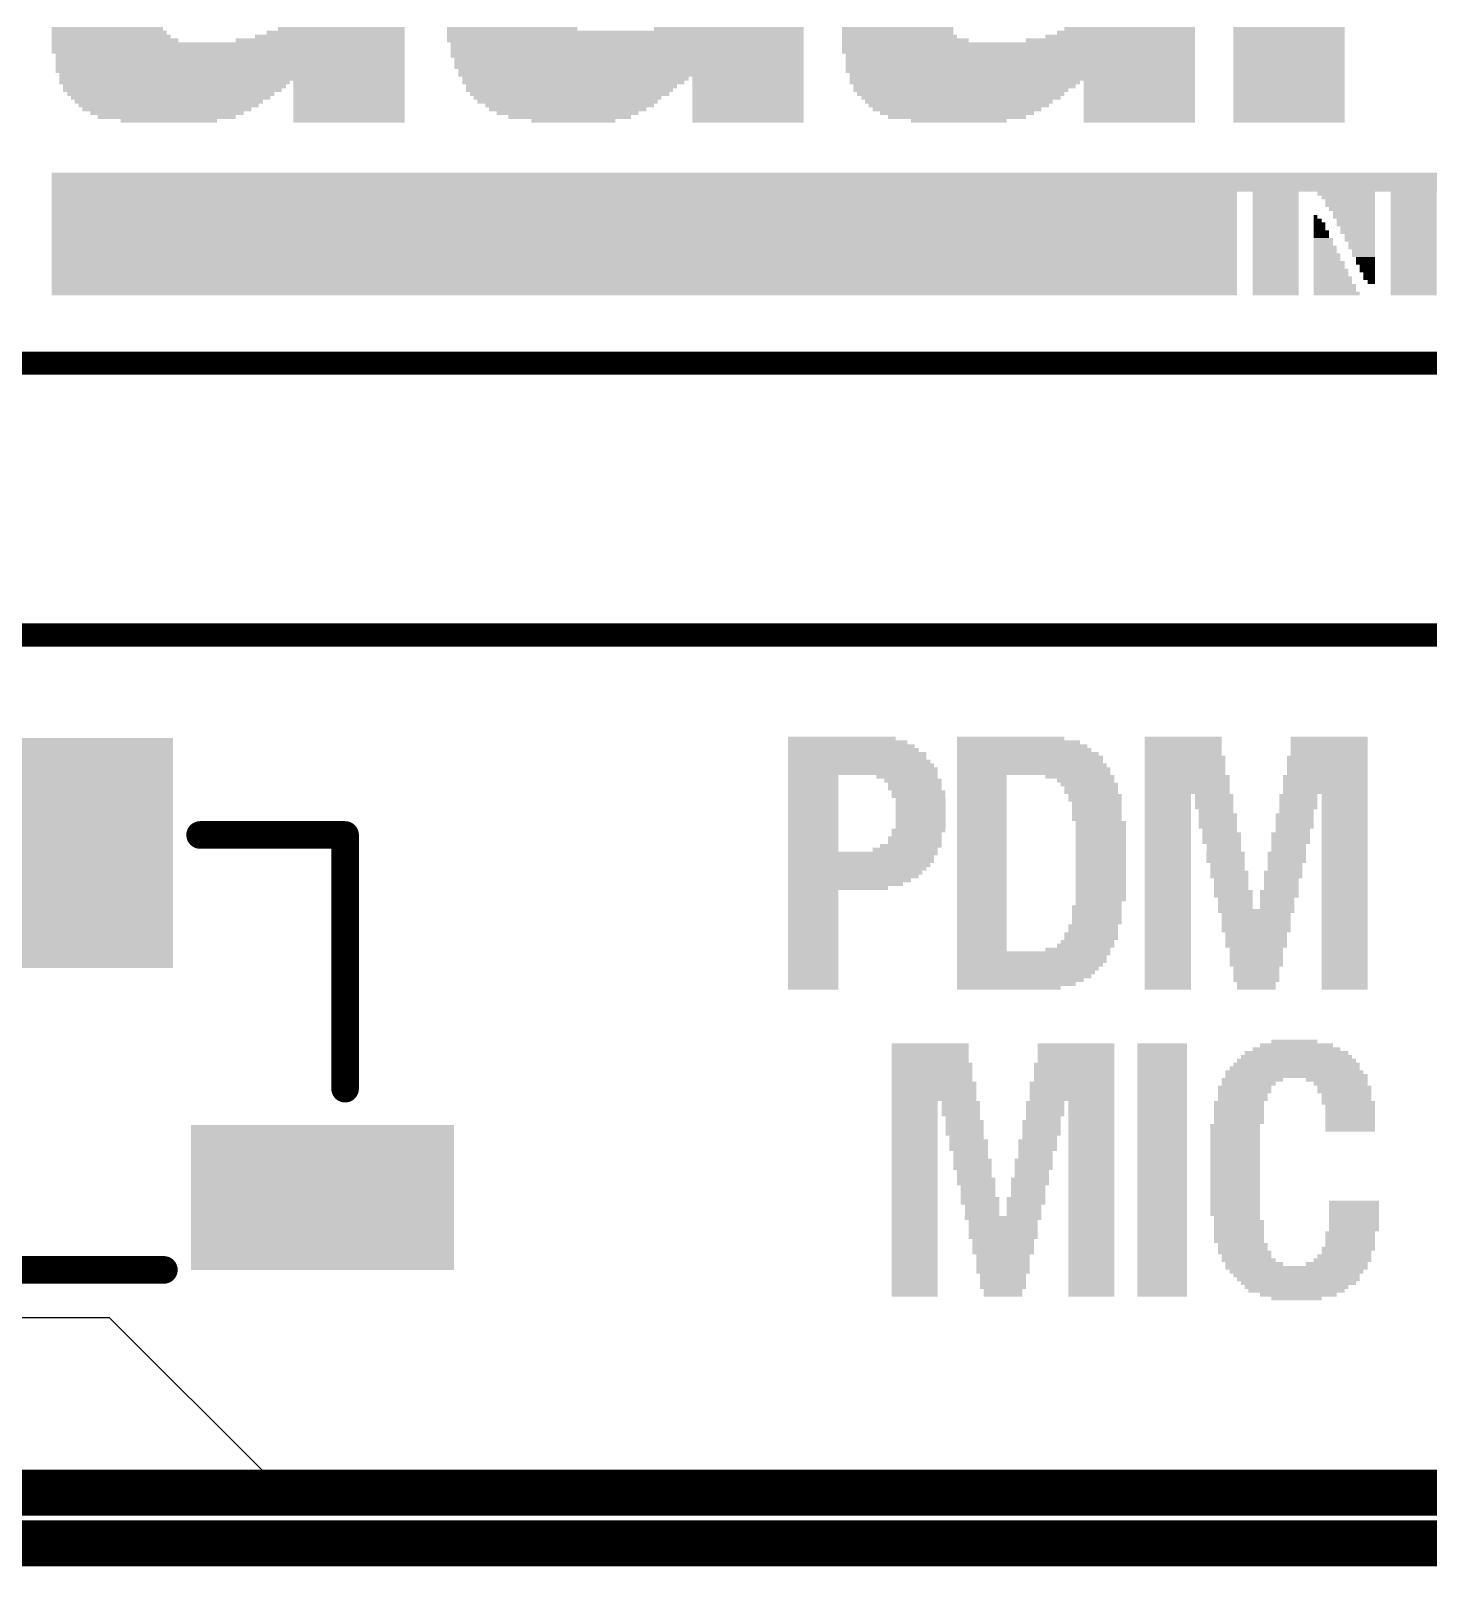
# Model space of a CAD drawing. Extents: x -59 to 59, y -28 to 22.
# Drawn here: x 29.87 to 37.58, y -28.42 to -19.95 of the extents above; entities that cross this region are included whole.
import ezdxf

# ---------------------------------------------------------------- set-up
doc = ezdxf.new("R2010")
doc.units = 0
for name, color, linetype in [('1', 12, 'CONTINUOUS'), ('16', 5, 'CONTINUOUS'), ('20', 4, 'CONTINUOUS'), ('200', 132, 'CONTINUOUS'), ('21', 40, 'CONTINUOUS'), ('22', 6, 'CONTINUOUS')]:
    doc.layers.add(name, color=color, linetype=linetype)

# ---------------------------------------------------------------- blocks, each defined once
blk = doc.blocks.new('RECT')
blk.add_solid([(-0.5, -0.5), (0.5, -0.5), (-0.5, 0.5), (0.5, 0.5)])

msp = doc.modelspace()

# ---------------------------------------------------------------- linework, layer by layer
at = {"layer": '1', "const_width": 0.254}
msp.add_lwpolyline([(48.3964, -28.2956), (17.3576, -28.2956)], dxfattribs=at)
at = {"layer": '16', "const_width": 0.254}
msp.add_lwpolyline([(48.6758, -28.0162), (17.0782, -28.0162)], dxfattribs=at)
at = {"layer": '20'}
for p, q in [((30.3022, -27.051), (25.908, -27.051)), ((31.1912, -27.94), (30.3022, -27.051)), ((46.228, -27.94), (31.1912, -27.94))]:
    msp.add_line(p, q, dxfattribs=at)
at = {"layer": '21', "const_width": 0.1524}
for points in [[(30.8018, -24.3873), (31.6018, -24.3873)], [(31.6018, -24.3873), (31.6018, -25.7873)], [(29.6018, -26.7873), (30.6018, -26.7873)]]:
    msp.add_lwpolyline(points, dxfattribs=at)
at = {"layer": '21', "const_width": 0.0762}
for points in [[(30.8018, -24.3492, 1), (30.8018, -24.4254)], [(31.6399, -24.3873, 1), (31.5637, -24.3873)], [(31.6018, -24.4254, 1), (31.6018, -24.3492)], [(31.5637, -25.7873, 1), (31.6399, -25.7873)], [(30.6018, -26.8254, 1), (30.6018, -26.7492)]]:
    msp.add_lwpolyline(points, format="xyb", dxfattribs=at)
at = {"layer": '22', "const_width": 0.127}
for points in [[(18.1975, -21.784), (45.3975, -21.784)], [(16.0375, -23.284), (47.5575, -23.284)]]:
    msp.add_lwpolyline(points, dxfattribs=at)

# ---------------------------------------------------------------- block references
at = {"layer": '1'}
for p, xscale, yscale, rotation in [((30.2018, -24.4873), 1.27, 0.9, 90), ((31.4768, -26.3873), 1.45, 0.8, 180)]:
    msp.add_blockref('RECT', p, dxfattribs=dict(at, xscale=xscale, yscale=yscale, rotation=rotation))
at = {"layer": '200'}
for p, xscale, yscale in [((30.3314, -20.0025), 0.6985, 0.0213), ((30.2895, -19.939), 0.6147, 0.0213), ((30.2997, -19.9602), 0.635, 0.0211), ((30.3111, -19.9813), 0.6579, 0.0211), ((31.4642, -20.0025), 0.9322, 0.0213), ((31.5176, -19.9813), 0.8255, 0.0211), ((31.5493, -19.9602), 0.762, 0.0211), ((31.5811, -19.939), 0.6985, 0.0213), ((32.5234, -19.939), 0.7188, 0.0213), ((33.1483, -19.9602), 1.9685, 0.0211), ((33.1483, -19.9813), 1.9685, 0.0211), ((33.1483, -20.0025), 1.9685, 0.0213), ((33.7198, -19.939), 0.8255, 0.0213), ((34.6608, -19.9813), 0.635, 0.0211), ((34.6507, -19.939), 0.6147, 0.0213), ((34.6507, -19.9602), 0.6147, 0.0211), ((34.6926, -20.0025), 0.6985, 0.0213), ((35.8254, -20.0025), 0.9322, 0.0213), ((35.8788, -19.9813), 0.8255, 0.0211), ((35.9105, -19.9602), 0.762, 0.0211), ((35.9308, -19.939), 0.7214, 0.0213), ((36.8097, -19.939), 0.6147, 0.0213), ((36.8097, -19.9602), 0.6147, 0.0211), ((36.8097, -19.9813), 0.6147, 0.0211), ((36.8097, -20.0025), 0.6147, 0.0213), ((30.9563, -20.0237), 1.9482, 0.0211), ((30.9563, -20.0448), 1.9482, 0.0211), ((30.9563, -20.066), 1.9482, 0.0213), ((30.9677, -20.0872), 1.9253, 0.0211), ((33.1584, -20.0237), 1.9482, 0.0211), ((33.1584, -20.0448), 1.9482, 0.0211), ((33.1584, -20.066), 1.9482, 0.0213), ((33.1584, -20.0872), 1.9482, 0.0211), ((35.3174, -20.0237), 1.9482, 0.0211), ((35.3174, -20.0448), 1.9482, 0.0211), ((35.3174, -20.066), 1.9482, 0.0213), ((35.3276, -20.0872), 1.9279, 0.0211), ((36.8097, -20.0237), 0.6147, 0.0211), ((36.8097, -20.0448), 0.6147, 0.0211), ((36.8097, -20.066), 0.6147, 0.0213), ((36.8097, -20.0872), 0.6147, 0.0211), ((30.9677, -20.1083), 1.9253, 0.0211), ((30.9677, -20.1295), 1.9253, 0.0213), ((30.9677, -20.1507), 1.9253, 0.0211), ((30.9677, -20.1718), 1.9253, 0.0211), ((33.1686, -20.1083), 1.9279, 0.0211), ((33.1686, -20.1295), 1.9279, 0.0213), ((33.1686, -20.1507), 1.9279, 0.0211), ((33.18, -20.1718), 1.905, 0.0211), ((35.3276, -20.1083), 1.9279, 0.0211), ((35.3276, -20.1295), 1.9279, 0.0213), ((35.3276, -20.1507), 1.9279, 0.0211), ((35.3276, -20.1718), 1.9279, 0.0211), ((36.8097, -20.1083), 0.6147, 0.0211), ((36.8097, -20.1295), 0.6147, 0.0213), ((36.8097, -20.1507), 0.6147, 0.0211), ((36.8097, -20.1718), 0.6147, 0.0211), ((30.9778, -20.193), 1.905, 0.0213), ((30.9778, -20.2142), 1.905, 0.0211), ((30.6603, -20.2353), 1.27, 0.0211), ((30.6603, -20.2565), 1.2294, 0.0213), ((31.623, -20.2353), 0.6147, 0.0211), ((31.623, -20.2565), 0.6147, 0.0213), ((33.18, -20.193), 1.905, 0.0213), ((32.8727, -20.2142), 1.2497, 0.0211), ((32.8612, -20.2353), 1.2268, 0.0211), ((32.8511, -20.2565), 1.1659, 0.0213), ((33.8252, -20.2142), 0.6147, 0.0211), ((33.8252, -20.2353), 0.6147, 0.0211), ((33.8252, -20.2565), 0.6147, 0.0213), ((35.339, -20.193), 1.905, 0.0213), ((35.339, -20.2142), 1.905, 0.0211), ((35.0215, -20.2353), 1.27, 0.0211), ((35.0203, -20.2565), 1.2268, 0.0213), ((35.9842, -20.2353), 0.6147, 0.0211), ((35.9842, -20.2565), 0.6147, 0.0213), ((36.8097, -20.193), 0.6147, 0.0213), ((36.8097, -20.2142), 0.6147, 0.0211), ((36.8097, -20.2353), 0.6147, 0.0211), ((36.8097, -20.2565), 0.6147, 0.0213), ((30.6489, -20.2777), 1.2065, 0.0211), ((30.64, -20.2988), 1.143, 0.0211), ((30.6388, -20.32), 1.0998, 0.0213), ((30.6286, -20.3412), 1.0389, 0.0211), ((31.623, -20.2777), 0.6147, 0.0211), ((31.623, -20.2988), 0.6147, 0.0211), ((31.623, -20.32), 0.6147, 0.0213), ((31.623, -20.3412), 0.6147, 0.0211), ((32.8397, -20.2777), 1.143, 0.0211), ((32.8409, -20.2988), 1.0998, 0.0211), ((32.8295, -20.32), 1.0363, 0.0213), ((32.8295, -20.3412), 0.9957, 0.0211), ((33.8252, -20.2777), 0.6147, 0.0211), ((33.8252, -20.2988), 0.6147, 0.0211), ((33.8252, -20.32), 0.6147, 0.0213), ((33.8252, -20.3412), 0.6147, 0.0211), ((34.9999, -20.2777), 1.1862, 0.0211), ((34.9987, -20.2988), 1.143, 0.0211), ((34.9999, -20.32), 1.0998, 0.0213), ((34.9885, -20.3412), 1.0363, 0.0211), ((35.9842, -20.2777), 0.6147, 0.0211), ((35.9842, -20.2988), 0.6147, 0.0211), ((35.9842, -20.32), 0.6147, 0.0213), ((35.9842, -20.3412), 0.6147, 0.0211), ((36.8097, -20.2777), 0.6147, 0.0211), ((36.8097, -20.2988), 0.6147, 0.0211), ((36.8097, -20.32), 0.6147, 0.0213), ((36.8097, -20.3412), 0.6147, 0.0211), ((30.6286, -20.3623), 0.9931, 0.0211), ((30.6184, -20.3835), 0.9322, 0.0213), ((30.6184, -20.4047), 0.8458, 0.0211), ((30.6172, -20.4258), 0.762, 0.0211), ((31.623, -20.3623), 0.6147, 0.0211), ((31.623, -20.3835), 0.6147, 0.0213), ((31.623, -20.4047), 0.6147, 0.0211), ((31.623, -20.4258), 0.6147, 0.0211), ((32.8409, -20.3623), 0.9322, 0.0211), ((32.8295, -20.3835), 0.8687, 0.0213), ((32.8295, -20.4047), 0.7823, 0.0211), ((32.8409, -20.4258), 0.6782, 0.0211), ((33.8252, -20.3623), 0.6147, 0.0211), ((33.8252, -20.3835), 0.6147, 0.0213), ((33.8252, -20.4047), 0.6147, 0.0211), ((33.8252, -20.4258), 0.6147, 0.0211), ((34.9885, -20.3623), 0.9957, 0.0211), ((34.9783, -20.3835), 0.9296, 0.0213), ((34.9783, -20.4047), 0.8484, 0.0211), ((34.9783, -20.4258), 0.762, 0.0211), ((35.9842, -20.3623), 0.6147, 0.0211), ((35.9842, -20.3835), 0.6147, 0.0213), ((35.9842, -20.4047), 0.6147, 0.0211), ((35.9842, -20.4258), 0.6147, 0.0211), ((36.8097, -20.3623), 0.6147, 0.0211), ((36.8097, -20.3835), 0.6147, 0.0213), ((36.8097, -20.4047), 0.6147, 0.0211), ((36.8097, -20.4258), 0.6147, 0.0211), ((30.6286, -20.447), 0.5309, 0.0213), ((31.623, -20.447), 0.6147, 0.0213), ((32.8612, -20.447), 0.4648, 0.0213), ((33.8252, -20.447), 0.6147, 0.0213), ((34.9885, -20.447), 0.5283, 0.0213), ((35.9842, -20.447), 0.6147, 0.0213), ((36.8097, -20.447), 0.6147, 0.0213), ((36.6611, -20.7433), 13.3579, 0.0211), ((36.6611, -20.7645), 13.3579, 0.0213), ((36.6611, -20.7857), 13.3579, 0.0211), ((36.6611, -20.8068), 13.3579, 0.0211), ((36.6611, -20.828), 13.3579, 0.0213), ((33.2524, -20.8492), 6.5405, 0.0211), ((36.736, -20.8492), 0.254, 0.0211), ((37.1259, -20.8492), 0.3175, 0.0211), ((37.498, -20.8492), 0.254, 0.0211), ((33.2524, -20.8703), 6.5405, 0.0211), ((33.2524, -20.8915), 6.5405, 0.0213), ((33.2524, -20.9127), 6.5405, 0.0211), ((33.2524, -20.9338), 6.5405, 0.0211), ((36.736, -20.8703), 0.254, 0.0211), ((36.736, -20.8915), 0.254, 0.0213), ((36.736, -20.9127), 0.254, 0.0211), ((36.736, -20.9338), 0.254, 0.0211), ((37.1373, -20.8703), 0.2946, 0.0211), ((37.1475, -20.8915), 0.2743, 0.0213), ((37.1475, -20.9127), 0.2743, 0.0211), ((37.1577, -20.9338), 0.254, 0.0211), ((37.498, -20.8703), 0.254, 0.0211), ((37.498, -20.8915), 0.254, 0.0213), ((37.498, -20.9127), 0.254, 0.0211), ((37.498, -20.9338), 0.254, 0.0211), ((33.2524, -20.955), 6.5405, 0.0213), ((33.2524, -20.9762), 6.5405, 0.0211), ((33.2524, -20.9973), 6.5405, 0.0211), ((33.2524, -21.0185), 6.5405, 0.0213), ((36.736, -20.955), 0.254, 0.0213), ((36.736, -20.9762), 0.254, 0.0211), ((36.736, -20.9973), 0.254, 0.0211), ((36.736, -21.0185), 0.254, 0.0213), ((36.957, -20.9762), 0.0203, 0.0211), ((36.9684, -20.9973), 0.0432, 0.0211), ((36.9786, -21.0185), 0.0635, 0.0213), ((37.1691, -20.955), 0.2311, 0.0213), ((37.1691, -20.9762), 0.2311, 0.0211), ((37.1793, -20.9973), 0.2108, 0.0211), ((37.1793, -21.0185), 0.2108, 0.0213), ((37.498, -20.955), 0.254, 0.0213), ((37.498, -20.9762), 0.254, 0.0211), ((37.498, -20.9973), 0.254, 0.0211), ((37.498, -21.0185), 0.254, 0.0213), ((33.2524, -21.0397), 6.5405, 0.0211), ((33.2524, -21.0608), 6.5405, 0.0211), ((33.2524, -21.082), 6.5405, 0.0213), ((33.2524, -21.1032), 6.5405, 0.0211), ((36.736, -21.0397), 0.254, 0.0211), ((36.736, -21.0608), 0.254, 0.0211), ((36.736, -21.082), 0.254, 0.0213), ((36.736, -21.1032), 0.254, 0.0211), ((36.9786, -21.0397), 0.0635, 0.0211), ((37.0002, -21.1032), 0.1067, 0.0211), ((36.9888, -21.0608), 0.0838, 0.0211), ((36.9888, -21.082), 0.0838, 0.0213), ((37.1894, -21.0397), 0.1905, 0.0211), ((37.1894, -21.0608), 0.1905, 0.0211), ((37.2008, -21.082), 0.1676, 0.0213), ((37.2008, -21.1032), 0.1676, 0.0211), ((37.498, -21.0397), 0.254, 0.0211), ((37.498, -21.0608), 0.254, 0.0211), ((37.498, -21.082), 0.254, 0.0213), ((37.498, -21.1032), 0.254, 0.0211), ((33.2524, -21.1243), 6.5405, 0.0211), ((33.2524, -21.1455), 6.5405, 0.0213), ((33.2524, -21.1667), 6.5405, 0.0211), ((33.2524, -21.1878), 6.5405, 0.0211), ((36.736, -21.1243), 0.254, 0.0211), ((36.736, -21.1455), 0.254, 0.0213), ((36.736, -21.1667), 0.254, 0.0211), ((36.736, -21.1878), 0.254, 0.0211), ((37.0002, -21.1243), 0.1067, 0.0211), ((37.0103, -21.1455), 0.127, 0.0213), ((37.0103, -21.1667), 0.127, 0.0211), ((37.0205, -21.1878), 0.1473, 0.0211), ((37.211, -21.1243), 0.1473, 0.0211), ((37.211, -21.1455), 0.1473, 0.0213), ((37.2212, -21.1667), 0.127, 0.0211), ((37.2212, -21.1878), 0.127, 0.0211), ((37.498, -21.1243), 0.254, 0.0211), ((37.498, -21.1455), 0.254, 0.0213), ((37.498, -21.1667), 0.254, 0.0211), ((37.498, -21.1878), 0.254, 0.0211), ((33.2524, -21.209), 6.5405, 0.0213), ((33.2524, -21.2302), 6.5405, 0.0211), ((33.2524, -21.2513), 6.5405, 0.0211), ((33.2524, -21.2725), 6.5405, 0.0213), ((36.736, -21.209), 0.254, 0.0213), ((36.736, -21.2302), 0.254, 0.0211), ((36.736, -21.2513), 0.254, 0.0211), ((36.736, -21.2725), 0.254, 0.0213), ((37.0205, -21.209), 0.1473, 0.0213), ((37.0319, -21.2302), 0.1702, 0.0211), ((37.0319, -21.2513), 0.1702, 0.0211), ((37.0421, -21.2725), 0.1905, 0.0213), ((37.2326, -21.209), 0.1041, 0.0213), ((37.2326, -21.2302), 0.1041, 0.0211), ((37.2428, -21.2513), 0.0838, 0.0211), ((37.2428, -21.2725), 0.0838, 0.0213), ((37.498, -21.209), 0.254, 0.0213), ((37.498, -21.2302), 0.254, 0.0211), ((37.498, -21.2513), 0.254, 0.0211), ((37.498, -21.2725), 0.254, 0.0213), ((33.2524, -21.2937), 6.5405, 0.0211), ((33.2524, -21.3148), 6.5405, 0.0211), ((33.2524, -21.336), 6.5405, 0.0213), ((33.2524, -21.3572), 6.5405, 0.0211), ((36.736, -21.2937), 0.254, 0.0211), ((36.736, -21.3148), 0.254, 0.0211), ((36.736, -21.336), 0.254, 0.0213), ((36.736, -21.3572), 0.254, 0.0211), ((37.0421, -21.2937), 0.1905, 0.0211), ((37.0637, -21.3572), 0.2337, 0.0211), ((37.0523, -21.3148), 0.2108, 0.0211), ((37.0523, -21.336), 0.2108, 0.0213), ((37.2529, -21.2937), 0.0635, 0.0211), ((37.2529, -21.3148), 0.0635, 0.0211), ((37.2643, -21.336), 0.0406, 0.0213), ((37.498, -21.2937), 0.254, 0.0211), ((37.498, -21.3148), 0.254, 0.0211), ((37.498, -21.336), 0.254, 0.0213), ((37.498, -21.3572), 0.254, 0.0211), ((33.2524, -21.3783), 6.5405, 0.0211), ((33.2524, -21.3995), 6.5405, 0.0213), ((36.736, -21.3783), 0.254, 0.0211), ((36.736, -21.3995), 0.254, 0.0213), ((37.0637, -21.3783), 0.2337, 0.0211), ((37.0738, -21.3995), 0.254, 0.0213), ((37.498, -21.3783), 0.254, 0.0211), ((37.498, -21.3995), 0.254, 0.0213), ((34.3433, -23.8548), 0.5944, 0.0211), ((34.3751, -23.876), 0.6579, 0.0213), ((34.3954, -23.8972), 0.6985, 0.0211), ((35.3174, -23.876), 0.6782, 0.0213), ((35.3377, -23.8972), 0.7188, 0.0211), ((35.2743, -23.8548), 0.5918, 0.0211), ((36.2268, -23.8548), 0.4242, 0.0211), ((36.2268, -23.876), 0.4242, 0.0213), ((36.2268, -23.8972), 0.4242, 0.0211), ((37.0319, -23.8548), 0.4242, 0.0211), ((37.0319, -23.876), 0.4242, 0.0213), ((37.0319, -23.8972), 0.4242, 0.0211), ((34.4068, -23.9183), 0.7214, 0.0211), ((34.4272, -23.9395), 0.762, 0.0213), ((34.4272, -23.9607), 0.762, 0.0211), ((34.4386, -23.9818), 0.7849, 0.0211), ((35.3695, -23.9395), 0.7823, 0.0213), ((35.3809, -23.9607), 0.8052, 0.0211), ((35.3809, -23.9818), 0.8052, 0.0211), ((35.3492, -23.9183), 0.7417, 0.0211), ((36.2369, -23.9607), 0.4445, 0.0211), ((36.2369, -23.9818), 0.4445, 0.0211), ((36.2268, -23.9183), 0.4242, 0.0211), ((36.2268, -23.9395), 0.4242, 0.0213), ((37.0218, -23.9607), 0.4445, 0.0211), ((37.0218, -23.9818), 0.4445, 0.0211), ((37.0319, -23.9183), 0.4242, 0.0211), ((37.0319, -23.9395), 0.4242, 0.0213), ((34.4589, -24.0242), 0.8255, 0.0211), ((34.4589, -24.0453), 0.8255, 0.0211), ((34.4488, -24.003), 0.8052, 0.0213), ((34.1846, -24.0665), 0.2769, 0.0213), ((34.7028, -24.0665), 0.3378, 0.0213), ((35.3911, -24.003), 0.8255, 0.0213), ((35.1155, -24.0665), 0.2743, 0.0213), ((35.4013, -24.0242), 0.8458, 0.0211), ((35.4013, -24.0453), 0.8458, 0.0211), ((35.6565, -24.0665), 0.381, 0.0213), ((36.2369, -24.003), 0.4445, 0.0213), ((36.2369, -24.0242), 0.4445, 0.0211), ((36.2369, -24.0453), 0.4445, 0.0211), ((36.2483, -24.0665), 0.4674, 0.0213), ((37.0103, -24.0665), 0.4674, 0.0213), ((37.0218, -24.003), 0.4445, 0.0213), ((37.0218, -24.0242), 0.4445, 0.0211), ((37.0218, -24.0453), 0.4445, 0.0211), ((34.1846, -24.0877), 0.2769, 0.0211), ((34.1846, -24.1088), 0.2769, 0.0211), ((34.1846, -24.13), 0.2769, 0.0213), ((34.1846, -24.1512), 0.2769, 0.0211), ((34.7358, -24.0877), 0.3175, 0.0211), ((34.7459, -24.1088), 0.2972, 0.0211), ((34.7459, -24.13), 0.2972, 0.0213), ((34.7662, -24.1512), 0.2972, 0.0211), ((35.1155, -24.0877), 0.2743, 0.0211), ((35.1155, -24.1088), 0.2743, 0.0211), ((35.1155, -24.13), 0.2743, 0.0213), ((35.1155, -24.1512), 0.2743, 0.0211), ((35.6883, -24.0877), 0.3175, 0.0211), ((35.7086, -24.1088), 0.3175, 0.0211), ((35.7188, -24.13), 0.2972, 0.0213), ((35.7188, -24.1512), 0.2972, 0.0211), ((36.2483, -24.0877), 0.4674, 0.0211), ((36.2483, -24.1088), 0.4674, 0.0211), ((36.2483, -24.13), 0.4674, 0.0213), ((36.2483, -24.1512), 0.4674, 0.0211), ((37.0103, -24.0877), 0.4674, 0.0211), ((37.0103, -24.1088), 0.4674, 0.0211), ((37.0103, -24.13), 0.4674, 0.0213), ((37.0103, -24.1512), 0.4674, 0.0211), ((34.1846, -24.1723), 0.2769, 0.0211), ((34.1846, -24.1935), 0.2769, 0.0213), ((34.1846, -24.2147), 0.2769, 0.0211), ((34.1846, -24.2358), 0.2769, 0.0211), ((34.7662, -24.1723), 0.2972, 0.0211), ((34.7777, -24.1935), 0.2743, 0.0213), ((34.7777, -24.2147), 0.2743, 0.0211), ((34.7777, -24.2358), 0.2743, 0.0211), ((35.1155, -24.1723), 0.2743, 0.0211), ((35.1155, -24.1935), 0.2743, 0.0213), ((35.1155, -24.2147), 0.2743, 0.0211), ((35.1155, -24.2358), 0.2743, 0.0211), ((35.7403, -24.1723), 0.2946, 0.0211), ((35.7403, -24.1935), 0.2946, 0.0213), ((35.7505, -24.2147), 0.2743, 0.0211), ((35.7505, -24.2358), 0.2743, 0.0211), ((36.1417, -24.1723), 0.254, 0.0211), ((36.1417, -24.1935), 0.254, 0.0213), ((36.1417, -24.2147), 0.254, 0.0211), ((36.1417, -24.2358), 0.254, 0.0211), ((36.3969, -24.1723), 0.2108, 0.0211), ((36.3969, -24.1935), 0.2108, 0.0213), ((36.3969, -24.2147), 0.2108, 0.0211), ((36.3969, -24.2358), 0.2108, 0.0211), ((36.8618, -24.1723), 0.2108, 0.0211), ((36.8618, -24.1935), 0.2108, 0.0213), ((36.8618, -24.2147), 0.2108, 0.0211), ((36.8618, -24.2358), 0.2108, 0.0211), ((37.117, -24.1723), 0.254, 0.0211), ((37.117, -24.1935), 0.254, 0.0213), ((37.117, -24.2147), 0.254, 0.0211), ((37.117, -24.2358), 0.254, 0.0211), ((34.1846, -24.257), 0.2769, 0.0213), ((34.1846, -24.2782), 0.2769, 0.0211), ((34.1846, -24.2993), 0.2769, 0.0211), ((34.1846, -24.3205), 0.2769, 0.0213), ((34.7777, -24.257), 0.2743, 0.0213), ((34.7777, -24.2782), 0.2743, 0.0211), ((34.7777, -24.2993), 0.2743, 0.0211), ((34.7777, -24.3205), 0.2743, 0.0213), ((35.1155, -24.257), 0.2743, 0.0213), ((35.1155, -24.2782), 0.2743, 0.0211), ((35.1155, -24.2993), 0.2743, 0.0211), ((35.1155, -24.3205), 0.2743, 0.0213), ((35.7505, -24.257), 0.2743, 0.0213), ((35.7505, -24.2782), 0.2743, 0.0211), ((35.7505, -24.2993), 0.2743, 0.0211), ((35.7721, -24.3205), 0.2769, 0.0213), ((36.1417, -24.257), 0.254, 0.0213), ((36.1417, -24.2782), 0.254, 0.0211), ((36.1417, -24.2993), 0.254, 0.0211), ((36.1417, -24.3205), 0.254, 0.0213), ((36.4071, -24.257), 0.1905, 0.0213), ((36.4173, -24.2782), 0.2108, 0.0211), ((36.4173, -24.2993), 0.2108, 0.0211), ((36.4173, -24.3205), 0.2108, 0.0213), ((36.8414, -24.2782), 0.2108, 0.0211), ((36.8414, -24.2993), 0.2108, 0.0211), ((36.8414, -24.3205), 0.2108, 0.0213), ((36.8516, -24.257), 0.1905, 0.0213), ((37.117, -24.257), 0.254, 0.0213), ((37.117, -24.2782), 0.254, 0.0211), ((37.117, -24.2993), 0.254, 0.0211), ((37.117, -24.3205), 0.254, 0.0213), ((34.1846, -24.3417), 0.2769, 0.0211), ((34.1846, -24.3628), 0.2769, 0.0211), ((34.1846, -24.384), 0.2769, 0.0213), ((34.1846, -24.4052), 0.2769, 0.0211), ((34.7459, -24.4052), 0.2972, 0.0211), ((34.7662, -24.3628), 0.2972, 0.0211), ((34.7561, -24.384), 0.2769, 0.0213), ((34.7777, -24.3417), 0.2743, 0.0211), ((35.1155, -24.3417), 0.2743, 0.0211), ((35.1155, -24.3628), 0.2743, 0.0211), ((35.1155, -24.384), 0.2743, 0.0213), ((35.1155, -24.4052), 0.2743, 0.0211), ((35.7721, -24.3417), 0.2769, 0.0211), ((35.7721, -24.3628), 0.2769, 0.0211), ((35.7721, -24.384), 0.2769, 0.0213), ((35.7721, -24.4052), 0.2769, 0.0211), ((36.1417, -24.3417), 0.254, 0.0211), ((36.1417, -24.3628), 0.254, 0.0211), ((36.1417, -24.384), 0.254, 0.0213), ((36.1417, -24.4052), 0.254, 0.0211), ((36.4173, -24.3417), 0.2108, 0.0211), ((36.4274, -24.3628), 0.1905, 0.0211), ((36.4388, -24.384), 0.2134, 0.0213), ((36.4388, -24.4052), 0.2134, 0.0211), ((36.8198, -24.384), 0.2134, 0.0213), ((36.8198, -24.4052), 0.2134, 0.0211), ((36.8414, -24.3417), 0.2108, 0.0211), ((36.8313, -24.3628), 0.1905, 0.0211), ((37.117, -24.3417), 0.254, 0.0211), ((37.117, -24.3628), 0.254, 0.0211), ((37.117, -24.384), 0.254, 0.0213), ((37.117, -24.4052), 0.254, 0.0211), ((34.4589, -24.4898), 0.8255, 0.0211), ((34.1846, -24.4263), 0.2769, 0.0211), ((34.1846, -24.4475), 0.2769, 0.0213), ((34.1846, -24.4687), 0.2769, 0.0211), ((34.6926, -24.4687), 0.3581, 0.0211), ((34.7243, -24.4475), 0.3404, 0.0213), ((34.7459, -24.4263), 0.2972, 0.0211), ((35.1155, -24.4263), 0.2743, 0.0211), ((35.1155, -24.4475), 0.2743, 0.0213), ((35.1155, -24.4687), 0.2743, 0.0211), ((35.1155, -24.4898), 0.2743, 0.0211), ((35.7721, -24.4263), 0.2769, 0.0211), ((35.7721, -24.4475), 0.2769, 0.0213), ((35.7721, -24.4687), 0.2769, 0.0211), ((35.7721, -24.4898), 0.2769, 0.0211), ((36.1417, -24.4263), 0.254, 0.0211), ((36.1417, -24.4475), 0.254, 0.0213), ((36.1417, -24.4687), 0.254, 0.0211), ((36.1417, -24.4898), 0.254, 0.0211), ((36.4388, -24.4263), 0.2134, 0.0211), ((36.4503, -24.4475), 0.1905, 0.0213), ((36.4503, -24.4687), 0.1905, 0.0211), ((36.4604, -24.4898), 0.2108, 0.0211), ((36.7983, -24.4898), 0.2108, 0.0211), ((36.8198, -24.4263), 0.2134, 0.0211), ((36.8084, -24.4475), 0.1905, 0.0213), ((36.8084, -24.4687), 0.1905, 0.0211), ((37.117, -24.4263), 0.254, 0.0211), ((37.117, -24.4475), 0.254, 0.0213), ((37.117, -24.4687), 0.254, 0.0211), ((37.117, -24.4898), 0.254, 0.0211), ((34.4488, -24.511), 0.8052, 0.0213), ((34.4488, -24.5322), 0.8052, 0.0211), ((34.4386, -24.5533), 0.7849, 0.0211), ((34.4272, -24.5745), 0.762, 0.0213), ((35.1155, -24.511), 0.2743, 0.0213), ((35.1155, -24.5322), 0.2743, 0.0211), ((35.1155, -24.5533), 0.2743, 0.0211), ((35.1155, -24.5745), 0.2743, 0.0213), ((35.7721, -24.511), 0.2769, 0.0213), ((35.7721, -24.5322), 0.2769, 0.0211), ((35.7721, -24.5533), 0.2769, 0.0211), ((35.7721, -24.5745), 0.2769, 0.0213), ((36.1417, -24.511), 0.254, 0.0213), ((36.1417, -24.5322), 0.254, 0.0211), ((36.1417, -24.5533), 0.254, 0.0211), ((36.1417, -24.5745), 0.254, 0.0213), ((36.4604, -24.511), 0.2108, 0.0213), ((36.4604, -24.5322), 0.2108, 0.0211), ((36.4706, -24.5533), 0.1905, 0.0211), ((36.4706, -24.5745), 0.1905, 0.0213), ((36.7881, -24.5533), 0.1905, 0.0211), ((36.7881, -24.5745), 0.1905, 0.0213), ((36.7983, -24.511), 0.2108, 0.0213), ((36.7983, -24.5322), 0.2108, 0.0211), ((37.117, -24.511), 0.254, 0.0213), ((37.117, -24.5322), 0.254, 0.0211), ((37.117, -24.5533), 0.254, 0.0211), ((37.117, -24.5745), 0.254, 0.0213), ((34.4068, -24.6168), 0.7214, 0.0211), ((34.3852, -24.638), 0.6782, 0.0213), ((34.417, -24.5957), 0.7417, 0.0211), ((34.3637, -24.6592), 0.635, 0.0211), ((35.1155, -24.5957), 0.2743, 0.0211), ((35.1155, -24.6168), 0.2743, 0.0211), ((35.1155, -24.638), 0.2743, 0.0213), ((35.1155, -24.6592), 0.2743, 0.0211), ((35.7721, -24.5957), 0.2769, 0.0211), ((35.7721, -24.6168), 0.2769, 0.0211), ((35.7721, -24.638), 0.2769, 0.0213), ((35.7721, -24.6592), 0.2769, 0.0211), ((36.1417, -24.5957), 0.254, 0.0211), ((36.1417, -24.6168), 0.254, 0.0211), ((36.1417, -24.638), 0.254, 0.0213), ((36.1417, -24.6592), 0.254, 0.0211), ((36.4808, -24.5957), 0.2108, 0.0211), ((36.4808, -24.6168), 0.2108, 0.0211), ((36.4909, -24.638), 0.1905, 0.0213), ((36.4909, -24.6592), 0.1905, 0.0211), ((36.7779, -24.5957), 0.2108, 0.0211), ((36.7779, -24.6168), 0.2108, 0.0211), ((36.7678, -24.638), 0.1905, 0.0213), ((36.7678, -24.6592), 0.1905, 0.0211), ((37.117, -24.5957), 0.254, 0.0211), ((37.117, -24.6168), 0.254, 0.0211), ((37.117, -24.638), 0.254, 0.0213), ((37.117, -24.6592), 0.254, 0.0211), ((34.3218, -24.6803), 0.5512, 0.0211), ((34.1846, -24.7015), 0.2769, 0.0213), ((34.1846, -24.7227), 0.2769, 0.0211), ((34.1846, -24.7438), 0.2769, 0.0211), ((35.1155, -24.6803), 0.2743, 0.0211), ((35.1155, -24.7015), 0.2743, 0.0213), ((35.1155, -24.7227), 0.2743, 0.0211), ((35.1155, -24.7438), 0.2743, 0.0211), ((35.7721, -24.6803), 0.2769, 0.0211), ((35.7721, -24.7015), 0.2769, 0.0213), ((35.7721, -24.7227), 0.2769, 0.0211), ((35.7721, -24.7438), 0.2769, 0.0211), ((36.1417, -24.6803), 0.254, 0.0211), ((36.1417, -24.7015), 0.254, 0.0213), ((36.1417, -24.7227), 0.254, 0.0211), ((36.1417, -24.7438), 0.254, 0.0211), ((36.5023, -24.7015), 0.2134, 0.0213), ((36.5023, -24.7227), 0.2134, 0.0211), ((36.4909, -24.6803), 0.1905, 0.0211), ((36.5138, -24.7438), 0.1905, 0.0211), ((36.7563, -24.7015), 0.2134, 0.0213), ((36.7563, -24.7227), 0.2134, 0.0211), ((36.7449, -24.7438), 0.1905, 0.0211), ((36.7678, -24.6803), 0.1905, 0.0211), ((37.117, -24.6803), 0.254, 0.0211), ((37.117, -24.7015), 0.254, 0.0213), ((37.117, -24.7227), 0.254, 0.0211), ((37.117, -24.7438), 0.254, 0.0211), ((34.1846, -24.765), 0.2769, 0.0213), ((34.1846, -24.7862), 0.2769, 0.0211), ((34.1846, -24.8073), 0.2769, 0.0211), ((34.1846, -24.8285), 0.2769, 0.0213), ((35.1155, -24.765), 0.2743, 0.0213), ((35.1155, -24.7862), 0.2743, 0.0211), ((35.1155, -24.8073), 0.2743, 0.0211), ((35.1155, -24.8285), 0.2743, 0.0213), ((35.7505, -24.7862), 0.2743, 0.0211), ((35.7505, -24.8073), 0.2743, 0.0211), ((35.7505, -24.8285), 0.2743, 0.0213), ((35.7607, -24.765), 0.254, 0.0213), ((36.1417, -24.765), 0.254, 0.0213), ((36.1417, -24.7862), 0.254, 0.0211), ((36.1417, -24.8073), 0.254, 0.0211), ((36.1417, -24.8285), 0.254, 0.0213), ((36.6293, -24.8073), 0.4216, 0.0211), ((36.5138, -24.765), 0.1905, 0.0213), ((36.5138, -24.7862), 0.1905, 0.0211), ((36.6293, -24.8285), 0.381, 0.0213), ((36.7449, -24.765), 0.1905, 0.0213), ((36.7449, -24.7862), 0.1905, 0.0211), ((37.117, -24.765), 0.254, 0.0213), ((37.117, -24.7862), 0.254, 0.0211), ((37.117, -24.8073), 0.254, 0.0211), ((37.117, -24.8285), 0.254, 0.0213), ((34.1846, -24.8497), 0.2769, 0.0211), ((34.1846, -24.8708), 0.2769, 0.0211), ((34.1846, -24.892), 0.2769, 0.0213), ((34.1846, -24.9132), 0.2769, 0.0211), ((35.1155, -24.8497), 0.2743, 0.0211), ((35.1155, -24.8708), 0.2743, 0.0211), ((35.1155, -24.892), 0.2743, 0.0213), ((35.1155, -24.9132), 0.2743, 0.0211), ((35.7302, -24.892), 0.2743, 0.0213), ((35.7302, -24.9132), 0.2743, 0.0211), ((35.7505, -24.8497), 0.2743, 0.0211), ((35.7505, -24.8708), 0.2743, 0.0211), ((36.1417, -24.8497), 0.254, 0.0211), ((36.1417, -24.8708), 0.254, 0.0211), ((36.1417, -24.892), 0.254, 0.0213), ((36.1417, -24.9132), 0.254, 0.0211), ((36.6293, -24.8497), 0.381, 0.0211), ((36.6293, -24.8708), 0.381, 0.0211), ((36.6293, -24.892), 0.381, 0.0213), ((36.6293, -24.9132), 0.381, 0.0211), ((37.117, -24.8497), 0.254, 0.0211), ((37.117, -24.8708), 0.254, 0.0211), ((37.117, -24.892), 0.254, 0.0213), ((37.117, -24.9132), 0.254, 0.0211), ((34.1846, -24.9343), 0.2769, 0.0211), ((34.1846, -24.9555), 0.2769, 0.0213), ((34.1846, -24.9767), 0.2769, 0.0211), ((34.1846, -24.9978), 0.2769, 0.0211), ((35.1155, -24.9343), 0.2743, 0.0211), ((35.1155, -24.9555), 0.2743, 0.0213), ((35.1155, -24.9767), 0.2743, 0.0211), ((35.1155, -24.9978), 0.2743, 0.0211), ((35.6883, -24.9978), 0.3175, 0.0211), ((35.6984, -24.9767), 0.2972, 0.0211), ((35.7188, -24.9343), 0.2972, 0.0211), ((35.7188, -24.9555), 0.2972, 0.0213), ((36.1417, -24.9343), 0.254, 0.0211), ((36.1417, -24.9555), 0.254, 0.0213), ((36.1417, -24.9767), 0.254, 0.0211), ((36.1417, -24.9978), 0.254, 0.0211), ((36.6293, -24.9343), 0.3404, 0.0211), ((36.6293, -24.9555), 0.3404, 0.0213), ((36.6293, -24.9767), 0.3404, 0.0211), ((36.6293, -24.9978), 0.3404, 0.0211), ((37.117, -24.9343), 0.254, 0.0211), ((37.117, -24.9555), 0.254, 0.0213), ((37.117, -24.9767), 0.254, 0.0211), ((37.117, -24.9978), 0.254, 0.0211), ((34.1846, -25.019), 0.2769, 0.0213), ((34.1846, -25.0402), 0.2769, 0.0211), ((34.1846, -25.0613), 0.2769, 0.0211), ((34.1846, -25.0825), 0.2769, 0.0213), ((35.1155, -25.019), 0.2743, 0.0213), ((35.3911, -25.0613), 0.8255, 0.0211), ((35.3911, -25.0825), 0.8255, 0.0213), ((35.4013, -25.0402), 0.8458, 0.0211), ((35.6451, -25.019), 0.3581, 0.0213), ((36.1417, -25.019), 0.254, 0.0213), ((36.1417, -25.0402), 0.254, 0.0211), ((36.1417, -25.0613), 0.254, 0.0211), ((36.1417, -25.0825), 0.254, 0.0213), ((36.6293, -25.019), 0.2946, 0.0213), ((36.6293, -25.0402), 0.2946, 0.0211), ((36.6293, -25.0613), 0.2946, 0.0211), ((36.6293, -25.0825), 0.2946, 0.0213), ((37.117, -25.019), 0.254, 0.0213), ((37.117, -25.0402), 0.254, 0.0211), ((37.117, -25.0613), 0.254, 0.0211), ((37.117, -25.0825), 0.254, 0.0213), ((34.1846, -25.1037), 0.2769, 0.0211), ((34.1846, -25.1248), 0.2769, 0.0211), ((34.1846, -25.146), 0.2769, 0.0213), ((34.1846, -25.1672), 0.2769, 0.0211), ((35.3809, -25.1037), 0.8052, 0.0211), ((35.3695, -25.1248), 0.7823, 0.0211), ((35.3593, -25.146), 0.762, 0.0213), ((35.3492, -25.1672), 0.7417, 0.0211), ((36.1417, -25.1037), 0.254, 0.0211), ((36.1417, -25.1248), 0.254, 0.0211), ((36.1417, -25.146), 0.254, 0.0213), ((36.1417, -25.1672), 0.254, 0.0211), ((36.6293, -25.1037), 0.2946, 0.0211), ((36.6293, -25.1248), 0.254, 0.0211), ((36.6293, -25.146), 0.254, 0.0213), ((36.6293, -25.1672), 0.254, 0.0211), ((37.117, -25.1037), 0.254, 0.0211), ((37.117, -25.1248), 0.254, 0.0211), ((37.117, -25.146), 0.254, 0.0213), ((37.117, -25.1672), 0.254, 0.0211), ((34.1846, -25.1883), 0.2769, 0.0211), ((34.1846, -25.2095), 0.2769, 0.0213), ((34.1846, -25.2307), 0.2769, 0.0211), ((35.3276, -25.1883), 0.6985, 0.0211), ((35.306, -25.2095), 0.6553, 0.0213), ((35.2641, -25.2307), 0.5715, 0.0211), ((36.1417, -25.1883), 0.254, 0.0211), ((36.1417, -25.2095), 0.254, 0.0213), ((36.1417, -25.2307), 0.254, 0.0211), ((36.6293, -25.1883), 0.254, 0.0211), ((36.6293, -25.2095), 0.2134, 0.0213), ((36.6293, -25.2307), 0.2134, 0.0211), ((37.117, -25.1883), 0.254, 0.0211), ((37.117, -25.2095), 0.254, 0.0213), ((37.117, -25.2307), 0.254, 0.0211), ((34.8298, -25.5482), 0.4242, 0.0211), ((34.8298, -25.5693), 0.4242, 0.0211), ((34.8298, -25.5905), 0.4242, 0.0213), ((35.6349, -25.5482), 0.4242, 0.0211), ((35.6349, -25.5693), 0.4242, 0.0211), ((35.6349, -25.5905), 0.4242, 0.0213), ((36.1112, -25.5482), 0.2743, 0.0211), ((36.1112, -25.5693), 0.2743, 0.0211), ((36.1112, -25.5905), 0.2743, 0.0213), ((36.8516, -25.5905), 0.5715, 0.0213), ((36.8516, -25.5693), 0.4851, 0.0211), ((36.8516, -25.5482), 0.4039, 0.0211), ((36.8402, -25.527), 0.254, 0.0213), ((34.8399, -25.654), 0.4445, 0.0213), ((34.8399, -25.6752), 0.4445, 0.0211), ((34.8298, -25.6117), 0.4242, 0.0211), ((34.8298, -25.6328), 0.4242, 0.0211), ((35.6248, -25.654), 0.4445, 0.0213), ((35.6248, -25.6752), 0.4445, 0.0211), ((35.6349, -25.6117), 0.4242, 0.0211), ((35.6349, -25.6328), 0.4242, 0.0211), ((36.1112, -25.6117), 0.2743, 0.0211), ((36.1112, -25.6328), 0.2743, 0.0211), ((36.1112, -25.654), 0.2743, 0.0213), ((36.1112, -25.6752), 0.2743, 0.0211), ((36.8414, -25.6752), 0.7188, 0.0211), ((36.8516, -25.654), 0.6985, 0.0213), ((36.8516, -25.6328), 0.6579, 0.0211), ((36.8516, -25.6117), 0.6121, 0.0211), ((34.8399, -25.6963), 0.4445, 0.0211), ((34.8399, -25.7175), 0.4445, 0.0213), ((34.8399, -25.7387), 0.4445, 0.0211), ((34.8513, -25.7598), 0.4674, 0.0211), ((35.6133, -25.7598), 0.4674, 0.0211), ((35.6248, -25.6963), 0.4445, 0.0211), ((35.6248, -25.7175), 0.4445, 0.0213), ((35.6248, -25.7387), 0.4445, 0.0211), ((36.1112, -25.6963), 0.2743, 0.0211), ((36.1112, -25.7175), 0.2743, 0.0213), ((36.1112, -25.7387), 0.2743, 0.0211), ((36.1112, -25.7598), 0.2743, 0.0211), ((36.5874, -25.7598), 0.2972, 0.0211), ((36.6078, -25.7387), 0.3378, 0.0211), ((36.8402, -25.6963), 0.762, 0.0211), ((36.8516, -25.7175), 0.7849, 0.0213), ((37.0738, -25.7387), 0.3404, 0.0211), ((37.0954, -25.7598), 0.2972, 0.0211), ((34.8513, -25.781), 0.4674, 0.0213), ((34.8513, -25.8022), 0.4674, 0.0211), ((34.8513, -25.8233), 0.4674, 0.0211), ((34.8513, -25.8445), 0.4674, 0.0213), ((35.6133, -25.781), 0.4674, 0.0213), ((35.6133, -25.8022), 0.4674, 0.0211), ((35.6133, -25.8233), 0.4674, 0.0211), ((35.6133, -25.8445), 0.4674, 0.0213), ((36.1112, -25.781), 0.2743, 0.0213), ((36.1112, -25.8022), 0.2743, 0.0211), ((36.1112, -25.8233), 0.2743, 0.0211), ((36.1112, -25.8445), 0.2743, 0.0213), ((36.5658, -25.781), 0.2946, 0.0213), ((36.5658, -25.8022), 0.2946, 0.0211), ((36.5557, -25.8233), 0.2743, 0.0211), ((36.5557, -25.8445), 0.2743, 0.0213), ((37.1157, -25.781), 0.2972, 0.0213), ((37.1157, -25.8022), 0.2972, 0.0211), ((37.1272, -25.8233), 0.2743, 0.0211), ((37.1272, -25.8445), 0.2743, 0.0213), ((34.7447, -25.8657), 0.254, 0.0211), ((34.7447, -25.8868), 0.254, 0.0211), ((34.7447, -25.908), 0.254, 0.0213), ((34.7447, -25.9292), 0.254, 0.0211), ((34.9999, -25.8657), 0.2108, 0.0211), ((34.9999, -25.8868), 0.2108, 0.0211), ((34.9999, -25.908), 0.2108, 0.0213), ((34.9999, -25.9292), 0.2108, 0.0211), ((35.4648, -25.8657), 0.2108, 0.0211), ((35.4648, -25.8868), 0.2108, 0.0211), ((35.4648, -25.908), 0.2108, 0.0213), ((35.4648, -25.9292), 0.2108, 0.0211), ((35.72, -25.8657), 0.254, 0.0211), ((35.72, -25.8868), 0.254, 0.0211), ((35.72, -25.908), 0.254, 0.0213), ((35.72, -25.9292), 0.254, 0.0211), ((36.1112, -25.8657), 0.2743, 0.0211), ((36.1112, -25.8868), 0.2743, 0.0211), ((36.1112, -25.908), 0.2743, 0.0213), ((36.1112, -25.9292), 0.2743, 0.0211), ((36.5341, -25.8657), 0.2769, 0.0211), ((36.5341, -25.8868), 0.2769, 0.0211), ((36.5341, -25.908), 0.2769, 0.0213), ((36.5341, -25.9292), 0.2769, 0.0211), ((37.1373, -25.8657), 0.2946, 0.0211), ((37.1475, -25.8868), 0.2743, 0.0211), ((37.1475, -25.908), 0.2743, 0.0213), ((37.1475, -25.9292), 0.2743, 0.0211), ((34.7447, -25.9503), 0.254, 0.0211), ((34.7447, -25.9715), 0.254, 0.0213), ((34.7447, -25.9927), 0.254, 0.0211), ((34.7447, -26.0138), 0.254, 0.0211), ((35.0101, -25.9503), 0.1905, 0.0211), ((35.0203, -25.9715), 0.2108, 0.0213), ((35.0203, -25.9927), 0.2108, 0.0211), ((35.0203, -26.0138), 0.2108, 0.0211), ((35.4444, -25.9715), 0.2108, 0.0213), ((35.4444, -25.9927), 0.2108, 0.0211), ((35.4444, -26.0138), 0.2108, 0.0211), ((35.4546, -25.9503), 0.1905, 0.0211), ((35.72, -25.9503), 0.254, 0.0211), ((35.72, -25.9715), 0.254, 0.0213), ((35.72, -25.9927), 0.254, 0.0211), ((35.72, -26.0138), 0.254, 0.0211), ((36.1112, -25.9503), 0.2743, 0.0211), ((36.1112, -25.9715), 0.2743, 0.0213), ((36.1112, -25.9927), 0.2743, 0.0211), ((36.1112, -26.0138), 0.2743, 0.0211), ((36.5125, -25.9927), 0.2743, 0.0211), ((36.5125, -26.0138), 0.2743, 0.0211), ((36.5341, -25.9503), 0.2769, 0.0211), ((36.5341, -25.9715), 0.2769, 0.0213), ((37.1475, -25.9503), 0.2743, 0.0211), ((37.1475, -25.9715), 0.2743, 0.0213), ((37.1475, -25.9927), 0.2743, 0.0211), ((37.1475, -26.0138), 0.2743, 0.0211), ((34.7447, -26.035), 0.254, 0.0213), ((34.7447, -26.0562), 0.254, 0.0211), ((34.7447, -26.0773), 0.254, 0.0211), ((34.7447, -26.0985), 0.254, 0.0213), ((35.0203, -26.035), 0.2108, 0.0213), ((35.0418, -26.0773), 0.2134, 0.0211), ((35.0418, -26.0985), 0.2134, 0.0213), ((35.0304, -26.0562), 0.1905, 0.0211), ((35.4228, -26.0773), 0.2134, 0.0211), ((35.4228, -26.0985), 0.2134, 0.0213), ((35.4444, -26.035), 0.2108, 0.0213), ((35.4343, -26.0562), 0.1905, 0.0211), ((35.72, -26.035), 0.254, 0.0213), ((35.72, -26.0562), 0.254, 0.0211), ((35.72, -26.0773), 0.254, 0.0211), ((35.72, -26.0985), 0.254, 0.0213), ((36.1112, -26.035), 0.2743, 0.0213), ((36.1112, -26.0562), 0.2743, 0.0211), ((36.1112, -26.0773), 0.2743, 0.0211), ((36.1112, -26.0985), 0.2743, 0.0213), ((36.5125, -26.035), 0.2743, 0.0213), ((36.5125, -26.0562), 0.2743, 0.0211), ((36.5125, -26.0773), 0.2743, 0.0211), ((36.5125, -26.0985), 0.2743, 0.0213), ((34.7447, -26.1197), 0.254, 0.0211), ((34.7447, -26.1408), 0.254, 0.0211), ((34.7447, -26.162), 0.254, 0.0213), ((34.7447, -26.1832), 0.254, 0.0211), ((35.0418, -26.1197), 0.2134, 0.0211), ((35.0634, -26.1832), 0.2108, 0.0211), ((35.0533, -26.1408), 0.1905, 0.0211), ((35.0533, -26.162), 0.1905, 0.0213), ((35.4013, -26.1832), 0.2108, 0.0211), ((35.4228, -26.1197), 0.2134, 0.0211), ((35.4114, -26.1408), 0.1905, 0.0211), ((35.4114, -26.162), 0.1905, 0.0213), ((35.72, -26.1197), 0.254, 0.0211), ((35.72, -26.1408), 0.254, 0.0211), ((35.72, -26.162), 0.254, 0.0213), ((35.72, -26.1832), 0.254, 0.0211), ((36.1112, -26.1197), 0.2743, 0.0211), ((36.1112, -26.1408), 0.2743, 0.0211), ((36.1112, -26.162), 0.2743, 0.0213), ((36.1112, -26.1832), 0.2743, 0.0211), ((36.5125, -26.1197), 0.2743, 0.0211), ((36.5125, -26.1408), 0.2743, 0.0211), ((36.5125, -26.162), 0.2743, 0.0213), ((36.5125, -26.1832), 0.2743, 0.0211), ((34.7447, -26.2043), 0.254, 0.0211), ((34.7447, -26.2255), 0.254, 0.0213), ((34.7447, -26.2467), 0.254, 0.0211), ((34.7447, -26.2678), 0.254, 0.0211), ((35.0634, -26.2043), 0.2108, 0.0211), ((35.0634, -26.2255), 0.2108, 0.0213), ((35.0736, -26.2467), 0.1905, 0.0211), ((35.0736, -26.2678), 0.1905, 0.0211), ((35.4013, -26.2043), 0.2108, 0.0211), ((35.4013, -26.2255), 0.2108, 0.0213), ((35.3911, -26.2467), 0.1905, 0.0211), ((35.3911, -26.2678), 0.1905, 0.0211), ((35.72, -26.2043), 0.254, 0.0211), ((35.72, -26.2255), 0.254, 0.0213), ((35.72, -26.2467), 0.254, 0.0211), ((35.72, -26.2678), 0.254, 0.0211), ((36.1112, -26.2043), 0.2743, 0.0211), ((36.1112, -26.2255), 0.2743, 0.0213), ((36.1112, -26.2467), 0.2743, 0.0211), ((36.1112, -26.2678), 0.2743, 0.0211), ((36.5125, -26.2043), 0.2743, 0.0211), ((36.5125, -26.2255), 0.2743, 0.0213), ((36.5125, -26.2467), 0.2743, 0.0211), ((36.5125, -26.2678), 0.2743, 0.0211), ((34.7447, -26.289), 0.254, 0.0213), ((34.7447, -26.3102), 0.254, 0.0211), ((34.7447, -26.3313), 0.254, 0.0211), ((34.7447, -26.3525), 0.254, 0.0213), ((35.0838, -26.289), 0.2108, 0.0213), ((35.0838, -26.3102), 0.2108, 0.0211), ((35.0939, -26.3313), 0.1905, 0.0211), ((35.0939, -26.3525), 0.1905, 0.0213), ((35.3809, -26.289), 0.2108, 0.0213), ((35.3809, -26.3102), 0.2108, 0.0211), ((35.3708, -26.3313), 0.1905, 0.0211), ((35.3708, -26.3525), 0.1905, 0.0213), ((35.72, -26.289), 0.254, 0.0213), ((35.72, -26.3102), 0.254, 0.0211), ((35.72, -26.3313), 0.254, 0.0211), ((35.72, -26.3525), 0.254, 0.0213), ((36.1112, -26.289), 0.2743, 0.0213), ((36.1112, -26.3102), 0.2743, 0.0211), ((36.1112, -26.3313), 0.2743, 0.0211), ((36.1112, -26.3525), 0.2743, 0.0213), ((36.5125, -26.289), 0.2743, 0.0213), ((36.5125, -26.3102), 0.2743, 0.0211), ((36.5125, -26.3313), 0.2743, 0.0211), ((36.5125, -26.3525), 0.2743, 0.0213), ((34.7447, -26.3737), 0.254, 0.0211), ((34.7447, -26.3948), 0.254, 0.0211), ((34.7447, -26.416), 0.254, 0.0213), ((34.7447, -26.4372), 0.254, 0.0211), ((35.0939, -26.3737), 0.1905, 0.0211), ((35.1053, -26.3948), 0.2134, 0.0211), ((35.1053, -26.416), 0.2134, 0.0213), ((35.1168, -26.4372), 0.1905, 0.0211), ((35.3593, -26.3948), 0.2134, 0.0211), ((35.3593, -26.416), 0.2134, 0.0213), ((35.3479, -26.4372), 0.1905, 0.0211), ((35.3708, -26.3737), 0.1905, 0.0211), ((35.72, -26.3737), 0.254, 0.0211), ((35.72, -26.3948), 0.254, 0.0211), ((35.72, -26.416), 0.254, 0.0213), ((35.72, -26.4372), 0.254, 0.0211), ((36.1112, -26.3737), 0.2743, 0.0211), ((36.1112, -26.3948), 0.2743, 0.0211), ((36.1112, -26.416), 0.2743, 0.0213), ((36.1112, -26.4372), 0.2743, 0.0211), ((36.5125, -26.3737), 0.2743, 0.0211), ((36.5125, -26.3948), 0.2743, 0.0211), ((36.5125, -26.416), 0.2743, 0.0213), ((36.5125, -26.4372), 0.2743, 0.0211), ((37.1691, -26.416), 0.2769, 0.0213), ((37.1691, -26.4372), 0.2769, 0.0211), ((34.7447, -26.4583), 0.254, 0.0211), ((34.7447, -26.4795), 0.254, 0.0213), ((34.7447, -26.5007), 0.254, 0.0211), ((34.7447, -26.5218), 0.254, 0.0211), ((35.1168, -26.4583), 0.1905, 0.0211), ((35.1168, -26.4795), 0.1905, 0.0213), ((35.2323, -26.5007), 0.4216, 0.0211), ((35.2323, -26.5218), 0.381, 0.0211), ((35.3479, -26.4583), 0.1905, 0.0211), ((35.3479, -26.4795), 0.1905, 0.0213), ((35.72, -26.4583), 0.254, 0.0211), ((35.72, -26.4795), 0.254, 0.0213), ((35.72, -26.5007), 0.254, 0.0211), ((35.72, -26.5218), 0.254, 0.0211), ((36.1112, -26.4583), 0.2743, 0.0211), ((36.1112, -26.4795), 0.2743, 0.0213), ((36.1112, -26.5007), 0.2743, 0.0211), ((36.1112, -26.5218), 0.2743, 0.0211), ((36.5125, -26.4583), 0.2743, 0.0211), ((36.5125, -26.4795), 0.2743, 0.0213), ((36.5227, -26.5007), 0.254, 0.0211), ((36.5341, -26.5218), 0.2769, 0.0211), ((37.1691, -26.4583), 0.2769, 0.0211), ((37.1691, -26.4795), 0.2769, 0.0213), ((37.1691, -26.5007), 0.2769, 0.0211), ((37.1691, -26.5218), 0.2769, 0.0211), ((34.7447, -26.543), 0.254, 0.0213), ((34.7447, -26.5642), 0.254, 0.0211), ((34.7447, -26.5853), 0.254, 0.0211), ((34.7447, -26.6065), 0.254, 0.0213), ((35.2323, -26.543), 0.381, 0.0213), ((35.2323, -26.5642), 0.381, 0.0211), ((35.2323, -26.5853), 0.381, 0.0211), ((35.2323, -26.6065), 0.381, 0.0213), ((35.72, -26.543), 0.254, 0.0213), ((35.72, -26.5642), 0.254, 0.0211), ((35.72, -26.5853), 0.254, 0.0211), ((35.72, -26.6065), 0.254, 0.0213), ((36.1112, -26.543), 0.2743, 0.0213), ((36.1112, -26.5642), 0.2743, 0.0211), ((36.1112, -26.5853), 0.2743, 0.0211), ((36.1112, -26.6065), 0.2743, 0.0213), ((36.5341, -26.543), 0.2769, 0.0213), ((36.5341, -26.5642), 0.2769, 0.0211), ((36.5341, -26.5853), 0.2769, 0.0211), ((36.5341, -26.6065), 0.2769, 0.0213), ((37.1475, -26.5853), 0.2743, 0.0211), ((37.1475, -26.6065), 0.2743, 0.0213), ((37.1691, -26.543), 0.2769, 0.0213), ((37.1691, -26.5642), 0.2769, 0.0211), ((34.7447, -26.6277), 0.254, 0.0211), ((34.7447, -26.6488), 0.254, 0.0211), ((34.7447, -26.67), 0.254, 0.0213), ((34.7447, -26.6912), 0.254, 0.0211), ((35.2323, -26.6277), 0.3404, 0.0211), ((35.2323, -26.6488), 0.3404, 0.0211), ((35.2323, -26.67), 0.3404, 0.0213), ((35.2323, -26.6912), 0.3404, 0.0211), ((35.72, -26.6277), 0.254, 0.0211), ((35.72, -26.6488), 0.254, 0.0211), ((35.72, -26.67), 0.254, 0.0213), ((35.72, -26.6912), 0.254, 0.0211), ((36.1112, -26.6277), 0.2743, 0.0211), ((36.1112, -26.6488), 0.2743, 0.0211), ((36.1112, -26.67), 0.2743, 0.0213), ((36.1112, -26.6912), 0.2743, 0.0211), ((36.5341, -26.6277), 0.2769, 0.0211), ((36.5658, -26.6912), 0.2946, 0.0211), ((36.5557, -26.6488), 0.2743, 0.0211), ((36.5557, -26.67), 0.2743, 0.0213), ((37.1373, -26.67), 0.2946, 0.0213), ((37.1272, -26.6912), 0.2743, 0.0211), ((37.1475, -26.6277), 0.2743, 0.0211), ((37.1475, -26.6488), 0.2743, 0.0211), ((34.7447, -26.7123), 0.254, 0.0211), ((34.7447, -26.7335), 0.254, 0.0213), ((34.7447, -26.7547), 0.254, 0.0211), ((34.7447, -26.7758), 0.254, 0.0211), ((35.2323, -26.7123), 0.2946, 0.0211), ((35.2323, -26.7335), 0.2946, 0.0213), ((35.2323, -26.7547), 0.2946, 0.0211), ((35.2323, -26.7758), 0.2946, 0.0211), ((35.72, -26.7123), 0.254, 0.0211), ((35.72, -26.7335), 0.254, 0.0213), ((35.72, -26.7547), 0.254, 0.0211), ((35.72, -26.7758), 0.254, 0.0211), ((36.1112, -26.7123), 0.2743, 0.0211), ((36.1112, -26.7335), 0.2743, 0.0213), ((36.1112, -26.7547), 0.2743, 0.0211), ((36.1112, -26.7758), 0.2743, 0.0211), ((36.5874, -26.7335), 0.2972, 0.0213), ((36.576, -26.7123), 0.2743, 0.0211), ((36.6179, -26.7547), 0.3175, 0.0211), ((36.8516, -26.7758), 0.7849, 0.0211), ((37.0738, -26.7547), 0.3404, 0.0211), ((37.1056, -26.7335), 0.3175, 0.0213), ((37.1157, -26.7123), 0.2972, 0.0211), ((34.7447, -26.797), 0.254, 0.0213), ((34.7447, -26.8182), 0.254, 0.0211), ((34.7447, -26.8393), 0.254, 0.0211), ((34.7447, -26.8605), 0.254, 0.0213), ((35.2323, -26.797), 0.2946, 0.0213), ((35.2323, -26.8182), 0.254, 0.0211), ((35.2323, -26.8393), 0.254, 0.0211), ((35.2323, -26.8605), 0.254, 0.0213), ((35.72, -26.797), 0.254, 0.0213), ((35.72, -26.8182), 0.254, 0.0211), ((35.72, -26.8393), 0.254, 0.0211), ((35.72, -26.8605), 0.254, 0.0213), ((36.1112, -26.797), 0.2743, 0.0213), ((36.1112, -26.8182), 0.2743, 0.0211), ((36.1112, -26.8393), 0.2743, 0.0211), ((36.1112, -26.8605), 0.2743, 0.0213), ((36.8516, -26.797), 0.7391, 0.0213), ((36.8516, -26.8182), 0.6985, 0.0211), ((36.8618, -26.8393), 0.6782, 0.0211), ((36.863, -26.8605), 0.635, 0.0213), ((34.7447, -26.8817), 0.254, 0.0211), ((34.7447, -26.9028), 0.254, 0.0211), ((34.7447, -26.924), 0.254, 0.0213), ((35.2323, -26.8817), 0.254, 0.0211), ((35.2323, -26.9028), 0.2134, 0.0211), ((35.2323, -26.924), 0.2134, 0.0213), ((35.72, -26.8817), 0.254, 0.0211), ((35.72, -26.9028), 0.254, 0.0211), ((35.72, -26.924), 0.254, 0.0213), ((36.1112, -26.8817), 0.2743, 0.0211), ((36.1112, -26.9028), 0.2743, 0.0211), ((36.1112, -26.924), 0.2743, 0.0213), ((36.8516, -26.8817), 0.5715, 0.0211), ((36.8516, -26.9028), 0.5309, 0.0211), ((36.8618, -26.924), 0.4242, 0.0213), ((36.8516, -26.9452), 0.2769, 0.0211)]:
    msp.add_blockref('RECT', p, dxfattribs=dict(at, xscale=xscale, yscale=yscale))

doc.saveas('drawing.dxf')
